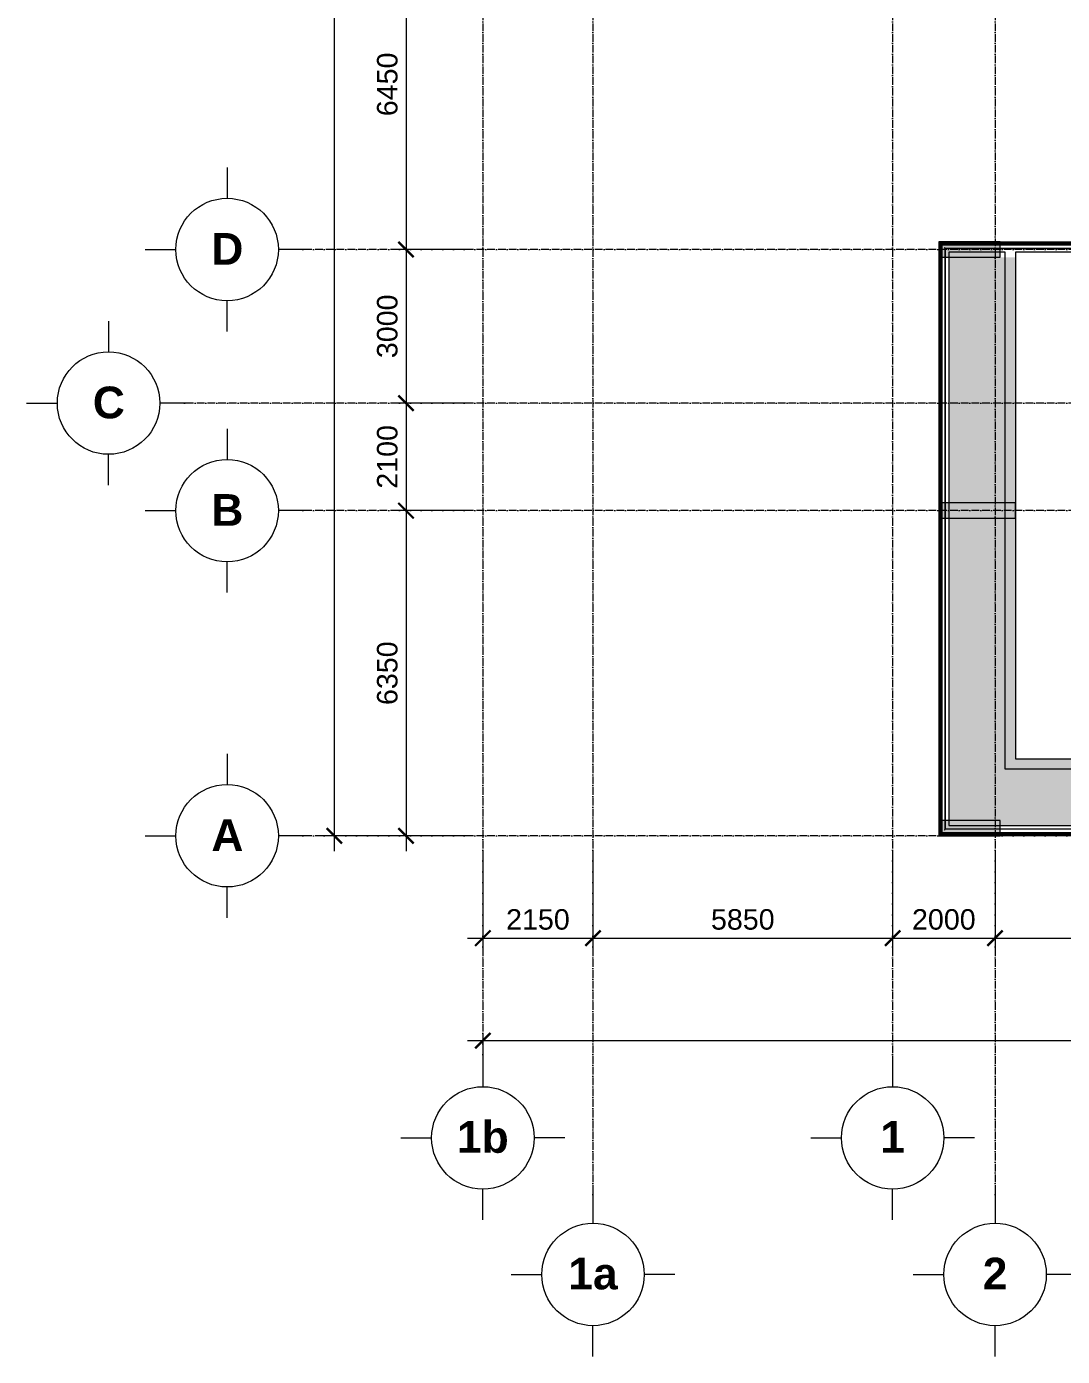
# Model space of a CAD drawing. Header units: millimetres. Extents: x -20144 to 122974, y -38328 to 48263.
# Drawn here: x 59464 to 79686, y -10168 to 15803 of the extents above; entities that cross this region are included whole.
import ezdxf

# ---------------------------------------------------------------- set-up
doc = ezdxf.new("R2010")
doc.units = ezdxf.units.MM
doc.linetypes.add('Grid Line', pattern=[4.2, 3, -0.6, 0, -0.6])
for name, color, linetype, lineweight in [('@ color hatch', 7, 'Continuous', 13), ('DIM', 1, 'Continuous', 5), ('KH', 6, 'Continuous', 5), ('NET THAY 1', 41, 'Continuous', 5), ('NET THAY 2', 55, 'Continuous', 5), ('NET-CAT', 3, 'Continuous', 15), ('NET-THAY', 2, 'Continuous', 9), ('TRUC', 225, 'Continuous', 5), ('X-COT T20$0$LC.HA', 8, 'Continuous', 9)]:
    doc.layers.add(name, color=color, linetype=linetype, lineweight=lineweight)
doc.styles.add('Arial_B', font='arialbd_0.ttf', dxfattribs={"height": 619.047619})
doc.styles.add('TA1', font='arial_0.ttf')
doc.dimstyles.new('D_200_KTx2', dxfattribs={"dimtxt": 400, "dimasz": 300, "dimexe": 300, "dimexo": 300, "dimgap": 160, "dimtad": 1, "dimdec": 0, "dimzin": 9, "dimtxsty": 'TA1', "dimblk": 'ARCHTICK', "dimcen": 1, "dimdle": 300, "dimclrd": 256, "dimclre": 256, "dimclrt": 7, "dimadec": 0, "dimazin": 0, "dimtfac": 1, "dimtdec": 0, "dimtix": 1, "dimtmove": 1, "dimatfit": 3, "dimldrblk": 'ARCHTICK', "dimfxl": 0, "dimtolj": 1, "dimtzin": 0, "dimlwd": -1, "dimlwe": -1, "dimarcsym": 0})

# ---------------------------------------------------------------- blocks, each defined once
blk = doc.blocks.new('Railing - NBS_RailInfillPnl_Post-1597031-MẶT BẰNG TẦNG 23')
at = {"layer": 'NET THAY 2'}
for p, q in [((-13, -5), (-13, 5)), ((13, 5), (-13, 5)), ((13, 5), (13, -5)), ((-13, -5), (13, -5))]:
    blk.add_line(p, q, dxfattribs=at)
blk = doc.blocks.new('Railing - NBS_RailInfillPnl_Post-1648199-MẶT BẰNG TẦNG 23')
at = {"layer": 'NET THAY 2'}
for p, q in [((-13, -5), (-13, 5)), ((13, 5), (13, -5))]:
    blk.add_line(p, q, dxfattribs=at)
blk = doc.blocks.new('Railing - Railing-1432252-MẶT BẰNG TẦNG 23')
at = {"layer": 'NET THAY 1'}
for p, q in [((401, 11600), (401, 0)), ((401, 11600), (9198, 11600)), ((461, 11540), (461, 60)), ((461, 11540), (9198, 11540)), ((528, 127), (528, 11473)), ((528, 11473), (9198, 11473)), ((528, 11473), (528, 127)), ((528, 11473), (9198, 11473)), ((9198, 11600), (9198, 11581)), ((9198, 11559), (9198, 11540)), ((9198, 11540), (9198, 11530)), ((9198, 11530), (9198, 11485)), ((9198, 11485), (9198, 11473)), ((9198, 60), (461, 60)), ((9198, 127), (528, 127)), ((9198, 127), (528, 127)), ((9198, 0), (401, 0))]:
    blk.add_line(p, q, dxfattribs=at)
for points, knots in [([(471, 11530), (470, 11531), (468, 11532), (467, 11534), (466, 11535), (465, 11535), (464, 11536), (464, 11537), (463, 11537), (462, 11538), (462, 11539), (461, 11539), (461, 11540), (461, 11540), (461, 11540)], [-1, -1, -1, -1, -0.833333, -0.75, -0.666667, -0.625, -0.583333, -0.5, -0.458333, -0.416667, -0.333333, -0.25, -0.166667, 0, 0, 0, 0]), ([(528, 11473), (528, 11473), (527, 11473), (527, 11474), (526, 11475), (525, 11475), (525, 11476), (524, 11477), (523, 11477), (522, 11478), (521, 11479), (520, 11480), (518, 11482), (517, 11484), (516, 11485)], [-1, -1, -1, -1, -0.833333, -0.75, -0.666667, -0.583333, -0.541667, -0.5, -0.416667, -0.375, -0.333333, -0.25, -0.166667, 0, 0, 0, 0]), ([(461, 60), (461, 60), (461, 60), (461, 61), (462, 61), (462, 62), (463, 62), (464, 63), (464, 64), (465, 65), (466, 66), (467, 66), (468, 68), (470, 69), (471, 70)], [0, 0, 0, 0, 0.166667, 0.25, 0.333333, 0.416667, 0.458333, 0.5, 0.583333, 0.666667, 0.708333, 0.75, 0.833333, 1, 1, 1, 1]), ([(516, 115), (517, 116), (518, 118), (520, 120), (521, 121), (522, 122), (523, 122), (524, 123), (525, 124), (525, 125), (526, 125), (527, 126), (527, 127), (528, 127), (528, 127)], [0, 0, 0, 0, 0.166667, 0.25, 0.333333, 0.375, 0.416667, 0.5, 0.541667, 0.583333, 0.666667, 0.75, 0.833333, 1, 1, 1, 1])]:
    blk.add_open_spline(points, degree=3, knots=knots, dxfattribs=at)
at = {"extrusion": (0, 0, -1), "zscale": -1}
for name, p, rotation in [('Railing - NBS_RailInfillPnl_Post-1597031-MẶT BẰNG TẦNG 23', (-431, 11570), 90), ('Railing - NBS_RailInfillPnl_Post-1648199-MẶT BẰNG TẦNG 23', (-2622, 11570), 90), ('Railing - NBS_RailInfillPnl_Post-1648199-MẶT BẰNG TẦNG 23', (-4814, 11570), 90), ('Railing - NBS_RailInfillPnl_Post-1648199-MẶT BẰNG TẦNG 23', (-7006, 11570), 90), ('Railing - NBS_RailInfillPnl_Post-1648199-MẶT BẰNG TẦNG 23', (-2622, 30), 270), ('Railing - NBS_RailInfillPnl_Post-1648199-MẶT BẰNG TẦNG 23', (-4814, 30), 270), ('Railing - NBS_RailInfillPnl_Post-1648199-MẶT BẰNG TẦNG 23', (-7006, 30), 270)]:
    blk.add_blockref(name, p, dxfattribs=dict(at, rotation=rotation))
for name, p in [('Railing - NBS_RailInfillPnl_Post-1648199-MẶT BẰNG TẦNG 23', (-431, 9647)), ('Railing - NBS_RailInfillPnl_Post-1648199-MẶT BẰNG TẦNG 23', (-431, 7723)), ('Railing - NBS_RailInfillPnl_Post-1648199-MẶT BẰNG TẦNG 23', (-431, 5800)), ('Railing - NBS_RailInfillPnl_Post-1648199-MẶT BẰNG TẦNG 23', (-431, 3877)), ('Railing - NBS_RailInfillPnl_Post-1648199-MẶT BẰNG TẦNG 23', (-431, 1953)), ('Railing - NBS_RailInfillPnl_Post-1597031-MẶT BẰNG TẦNG 23', (-431, 30))]:
    blk.add_blockref(name, p, dxfattribs=at)
blk = doc.blocks.new('Top Rail Type - Top Rail_Internal_-1432255-MẶT BẰNG TẦNG 23')
at = {"layer": 'NET THAY 1'}
for p, q in [((420, 11581), (420, 35)), ((426, 11581), (420, 11581)), ((9198, 11581), (436, 11581)), ((441, 41), (441, 11559)), ((441, 11559), (9198, 11559)), ((9198, 11559), (9198, 11581)), ((420, 25), (420, 19)), ((420, 19), (9198, 19)), ((9198, 41), (441, 41)), ((9198, 19), (9198, 41))]:
    blk.add_line(p, q, dxfattribs=at)
blk = doc.blocks.new('_ArchTick')
at = {"color": 0, "const_width": 0.15}
blk.add_lwpolyline([(-0.5, -0.5), (0.5, 0.5)], dxfattribs=at)
blk = doc.blocks.new('*D679')
at = {"layer": 'Defpoints', "color": 0, "transparency": 16777216}
for p in [(68371, 0), (70521, 0), (70521, -2000)]:
    blk.add_point(p, dxfattribs=at)
at = {"layer": 'DIM', "transparency": 16777216}
for p, q in [((68371, -300), (68371, -2300)), ((70521, -300), (70521, -2300)), ((68071, -2000), (70821, -2000))]:
    blk.add_line(p, q, dxfattribs=at)
at = {"layer": 'DIM', "transparency": 16777216, "xscale": 300, "yscale": 300, "zscale": 300, "rotation": 180}
blk.add_blockref('_ArchTick', (68371, -2000), dxfattribs=at)
at = {"layer": 'DIM', "transparency": 16777216, "xscale": 300, "yscale": 300, "zscale": 300}
blk.add_blockref('_ArchTick', (70521, -2000), dxfattribs=at)
at = {"layer": 'DIM', "color": 7, "transparency": 16777216, "insert": (69446, -1636), "char_height": 400, "attachment_point": 5, "style": 'TA1'}
blk.add_mtext('\\A1;2150', dxfattribs=at)
blk = doc.blocks.new('*D680')
at = {"layer": 'Defpoints', "color": 0, "transparency": 16777216}
for p in [(70521, 0), (76371, 0), (76371, -2000)]:
    blk.add_point(p, dxfattribs=at)
at = {"layer": 'DIM', "transparency": 16777216}
for p, q in [((70521, -300), (70521, -2300)), ((76371, -300), (76371, -2300)), ((70221, -2000), (76671, -2000))]:
    blk.add_line(p, q, dxfattribs=at)
at = {"layer": 'DIM', "transparency": 16777216, "xscale": 300, "yscale": 300, "zscale": 300, "rotation": 180}
blk.add_blockref('_ArchTick', (70521, -2000), dxfattribs=at)
at = {"layer": 'DIM', "transparency": 16777216, "xscale": 300, "yscale": 300, "zscale": 300}
blk.add_blockref('_ArchTick', (76371, -2000), dxfattribs=at)
at = {"layer": 'DIM', "color": 7, "transparency": 16777216, "insert": (73446, -1636), "char_height": 400, "attachment_point": 5, "style": 'TA1'}
blk.add_mtext('\\A1;5850', dxfattribs=at)
blk = doc.blocks.new('*D681')
at = {"layer": 'Defpoints', "color": 0, "transparency": 16777216}
for p in [(76371, 0), (78371, 0), (78371, -2000)]:
    blk.add_point(p, dxfattribs=at)
at = {"layer": 'DIM', "transparency": 16777216}
for p, q in [((76371, -300), (76371, -2300)), ((78371, -300), (78371, -2300)), ((76071, -2000), (78671, -2000))]:
    blk.add_line(p, q, dxfattribs=at)
at = {"layer": 'DIM', "transparency": 16777216, "xscale": 300, "yscale": 300, "zscale": 300, "rotation": 180}
blk.add_blockref('_ArchTick', (76371, -2000), dxfattribs=at)
at = {"layer": 'DIM', "transparency": 16777216, "xscale": 300, "yscale": 300, "zscale": 300}
blk.add_blockref('_ArchTick', (78371, -2000), dxfattribs=at)
at = {"layer": 'DIM', "color": 7, "transparency": 16777216, "insert": (77371, -1636), "char_height": 400, "attachment_point": 5, "style": 'TA1'}
blk.add_mtext('\\A1;2000', dxfattribs=at)
blk = doc.blocks.new('*D682')
at = {"layer": 'Defpoints', "color": 0, "transparency": 16777216}
for p in [(78371, 0), (84821, 0), (84821, -2000)]:
    blk.add_point(p, dxfattribs=at)
at = {"layer": 'DIM', "transparency": 16777216}
for p, q in [((78371, -300), (78371, -2300)), ((84821, -300), (84821, -2300)), ((78071, -2000), (85121, -2000))]:
    blk.add_line(p, q, dxfattribs=at)
at = {"layer": 'DIM', "transparency": 16777216, "xscale": 300, "yscale": 300, "zscale": 300, "rotation": 180}
blk.add_blockref('_ArchTick', (78371, -2000), dxfattribs=at)
at = {"layer": 'DIM', "transparency": 16777216, "xscale": 300, "yscale": 300, "zscale": 300}
blk.add_blockref('_ArchTick', (84821, -2000), dxfattribs=at)
at = {"layer": 'DIM', "color": 7, "transparency": 16777216, "insert": (81596, -1636), "char_height": 400, "attachment_point": 5, "style": 'TA1'}
blk.add_mtext('\\A1;6450', dxfattribs=at)
blk = doc.blocks.new('*D694')
at = {"layer": 'Defpoints', "color": 0, "transparency": 16777216}
for p in [(68371, -3576), (117871, -3576), (117871, -4000)]:
    blk.add_point(p, dxfattribs=at)
at = {"layer": 'DIM', "transparency": 16777216}
for p, q in [((68371, -3876), (68371, -4300)), ((117871, -3876), (117871, -4300)), ((68071, -4000), (118171, -4000))]:
    blk.add_line(p, q, dxfattribs=at)
at = {"layer": 'DIM', "transparency": 16777216, "xscale": 300, "yscale": 300, "zscale": 300, "rotation": 180}
blk.add_blockref('_ArchTick', (68371, -4000), dxfattribs=at)
at = {"layer": 'DIM', "transparency": 16777216, "xscale": 300, "yscale": 300, "zscale": 300}
blk.add_blockref('_ArchTick', (117871, -4000), dxfattribs=at)
at = {"layer": 'DIM', "color": 7, "transparency": 16777216, "insert": (93121, -3636), "char_height": 400, "attachment_point": 5, "style": 'TA1'}
blk.add_mtext('\\A1;49500', dxfattribs=at)
blk = doc.blocks.new('*D704')
at = {"layer": 'Defpoints', "color": 0, "transparency": 16777216}
for p in [(68371, 17900), (66871, 11450), (68371, 11450)]:
    blk.add_point(p, dxfattribs=at)
at = {"layer": 'DIM', "transparency": 16777216}
for p, q in [((66871, 18200), (66871, 11150)), ((68071, 17900), (66571, 17900)), ((68071, 11450), (66571, 11450))]:
    blk.add_line(p, q, dxfattribs=at)
at = {"layer": 'DIM', "transparency": 16777216, "xscale": 300, "yscale": 300, "zscale": 300}
for p, rotation in [((66871, 17900), 90), ((66871, 11450), 270)]:
    blk.add_blockref('_ArchTick', p, dxfattribs=dict(at, rotation=rotation))
at = {"layer": 'DIM', "color": 7, "transparency": 16777216, "insert": (66507, 14675), "char_height": 400, "attachment_point": 5, "rotation": 90, "style": 'TA1'}
blk.add_mtext('\\A1;6450', dxfattribs=at)
blk = doc.blocks.new('*D705')
at = {"layer": 'Defpoints', "color": 0, "transparency": 16777216}
for p in [(68371, 11450), (66871, 8450), (68371, 8450)]:
    blk.add_point(p, dxfattribs=at)
at = {"layer": 'DIM', "transparency": 16777216}
for p, q in [((66871, 11750), (66871, 8150)), ((68071, 11450), (66571, 11450)), ((68071, 8450), (66571, 8450))]:
    blk.add_line(p, q, dxfattribs=at)
at = {"layer": 'DIM', "transparency": 16777216, "xscale": 300, "yscale": 300, "zscale": 300}
for p, rotation in [((66871, 11450), 90), ((66871, 8450), 270)]:
    blk.add_blockref('_ArchTick', p, dxfattribs=dict(at, rotation=rotation))
at = {"layer": 'DIM', "color": 7, "transparency": 16777216, "insert": (66507, 9950), "char_height": 400, "attachment_point": 5, "rotation": 90, "style": 'TA1'}
blk.add_mtext('\\A1;3000', dxfattribs=at)
blk = doc.blocks.new('*D706')
at = {"layer": 'Defpoints', "color": 0, "transparency": 16777216}
for p in [(68371, 8450), (66871, 6350), (68371, 6350)]:
    blk.add_point(p, dxfattribs=at)
at = {"layer": 'DIM', "transparency": 16777216}
for p, q in [((66871, 8750), (66871, 6050)), ((68071, 8450), (66571, 8450)), ((68071, 6350), (66571, 6350))]:
    blk.add_line(p, q, dxfattribs=at)
at = {"layer": 'DIM', "transparency": 16777216, "xscale": 300, "yscale": 300, "zscale": 300}
for p, rotation in [((66871, 8450), 90), ((66871, 6350), 270)]:
    blk.add_blockref('_ArchTick', p, dxfattribs=dict(at, rotation=rotation))
at = {"layer": 'DIM', "color": 7, "transparency": 16777216, "insert": (66507, 7400), "char_height": 400, "attachment_point": 5, "rotation": 90, "style": 'TA1'}
blk.add_mtext('\\A1;2100', dxfattribs=at)
blk = doc.blocks.new('*D707')
at = {"layer": 'Defpoints', "color": 0, "transparency": 16777216}
for p in [(68371, 6350), (66871, 0), (68371, 0)]:
    blk.add_point(p, dxfattribs=at)
at = {"layer": 'DIM', "transparency": 16777216}
for p, q in [((66871, 6650), (66871, -300)), ((68071, 6350), (66571, 6350)), ((68071, 0), (66571, 0))]:
    blk.add_line(p, q, dxfattribs=at)
at = {"layer": 'DIM', "transparency": 16777216, "xscale": 300, "yscale": 300, "zscale": 300}
for p, rotation in [((66871, 6350), 90), ((66871, 0), 270)]:
    blk.add_blockref('_ArchTick', p, dxfattribs=dict(at, rotation=rotation))
at = {"layer": 'DIM', "color": 7, "transparency": 16777216, "insert": (66507, 3175), "char_height": 400, "attachment_point": 5, "rotation": 90, "style": 'TA1'}
blk.add_mtext('\\A1;6350', dxfattribs=at)
blk = doc.blocks.new('*D708')
at = {"layer": 'Defpoints', "color": 0, "transparency": 16777216}
for p in [(68371, 42600), (65471, 0), (68371, 0)]:
    blk.add_point(p, dxfattribs=at)
at = {"layer": 'DIM', "transparency": 16777216}
for p, q in [((65471, 42900), (65471, -300)), ((68071, 42600), (65171, 42600)), ((68071, 0), (65171, 0))]:
    blk.add_line(p, q, dxfattribs=at)
at = {"layer": 'DIM', "transparency": 16777216, "xscale": 300, "yscale": 300, "zscale": 300}
for p, rotation in [((65471, 42600), 90), ((65471, 0), 270)]:
    blk.add_blockref('_ArchTick', p, dxfattribs=dict(at, rotation=rotation))
at = {"layer": 'DIM', "color": 7, "transparency": 16777216, "insert": (65107, 21300), "char_height": 400, "attachment_point": 5, "rotation": 90, "style": 'TA1'}
blk.add_mtext('\\A1;42600', dxfattribs=at)
blk = doc.blocks.new('Grid - FamilyAL-KH TRUC-550400-MẶT BẰNG HẦM 2')
at = {"layer": 'KH'}
for p, q in [((0, 7), (0, 4)), ((-8, -1), (-5, -1)), ((8, -1), (5, -1)), ((0, -9), (0, -6))]:
    blk.add_line(p, q, dxfattribs=at)
blk.add_circle((0, -1), 5, dxfattribs=at)
blk = doc.blocks.new('X-COT T20')
at = {"layer": 'X-COT T20$0$LC.HA'}
h = blk.add_hatch(color=256, dxfattribs=at)
h.dxf.hatch_style = 1
h.paths.add_polyline_path([(10100, -31100), (10100, -30800), (8900, -30800), (8900, -31100)])
h = blk.add_hatch(color=256, dxfattribs=at)
h.dxf.hatch_style = 1
h.paths.add_polyline_path([(10400, -36200), (10400, -35900), (8900, -35900), (8900, -36200)])
h = blk.add_hatch(color=256, dxfattribs=at)
h.dxf.hatch_style = 1
h.paths.add_polyline_path([(10100, -42400), (10100, -42100), (8900, -42100), (8900, -42400)])
at = {"ltscale": 1000}
for points in [[(10100, -31100), (10100, -30800), (8900, -30800), (8900, -31100)], [(10400, -36200), (10400, -35900), (8900, -35900), (8900, -36200)], [(10100, -42400), (10100, -42100), (8900, -42100), (8900, -42400)]]:
    blk.add_lwpolyline(points, close=True, dxfattribs=at)
blk = doc.blocks.new('A$C69B33B05')
at = {"ltscale": 2000}
blk.add_blockref('X-COT T20', (0, 0), dxfattribs=at)

msp = doc.modelspace()

# ---------------------------------------------------------------- hatches: boundary and pattern name
at = {"layer": '@ color hatch', "ltscale": 0.5}
h = msp.add_hatch(dxfattribs=at)
h.set_pattern_fill('CROSS', color=139, scale=300)
h.set_pattern_definition([(0, (439263.75, -381994.53), (75, 75), [37.5, -112.5]), (90, (439282.5, -382013.28), (-75, 75), [37.5, -112.5])])
h.paths.add_polyline_path([(83096.4, 9649.9), (86070.9, 9649.9), (86070.9, 7449.9), (83096.4, 7449.9)], flags=17)
h.paths.add_polyline_path([(78770.3, 11300.3), (78770.3, 1500), (86071.1, 1500.2), (86070.9, 200.1), (77470.7, 200.2), (77470.7, 11300.3)])

# ---------------------------------------------------------------- linework, layer by layer
at = {"layer": 'NET-THAY'}
for p, q in [((77471.5, 11399.9), (77471.5, 199.9)), ((78571.5, 11399.9), (77471.5, 11399.9)), ((78571.5, 1299.9), (78571.5, 11399.9)), ((86071.5, 11399.9), (78771.5, 11399.9)), ((78771.5, 11399.9), (78771.5, 1499.9)), ((86071.5, 1299.9), (78571.5, 1299.9)), ((78771.5, 1499.9), (86071.5, 1499.9)), ((77471.5, 199.9), (86071.5, 199.9))]:
    msp.add_line(p, q, dxfattribs=at)
at = {"layer": 'TRUC', "linetype": 'Grid Line', "ltscale": 50}
for p, q in [((68371.5, 43599.9), (68371.5, -4500.1)), ((70521.5, 43599.9), (70521.5, -7167.6)), ((76371.5, 43599.9), (76371.5, -4500.1)), ((78371.5, 43599.9), (78371.5, -7167.6)), ((119871.5, 11449.9), (64778.6, 11449.9)), ((119871.5, 8449.9), (62463.9, 8449.9)), ((119871.5, 6349.9), (64778.6, 6349.9)), ((119871.5, -0.1), (64778.6, -0.1))]:
    msp.add_line(p, q, dxfattribs=at)

# ---------------------------------------------------------------- block references
at = {"lineweight": 5}
for p, xscale, yscale, zscale, rotation in [((63178.6, 11449.9), 200.0000000000002, 200.0000000000002, 200.0000000000002, 90), ((60863.9, 8449.9), 200.0000000000002, 200.0000000000002, 200.0000000000002, 90), ((63178.6, 6349.9), 200.0000000000002, 200.0000000000002, 200.0000000000002, 90), ((63178.6, -0.1), 200.0000000000002, 200.0000000000002, 200.0000000000002, 90), ((68371.5, -6100.1), 199.9999999999999, 199.9999999999999, 199.9999999999999, 180), ((76371.5, -6100.1), 199.9999999999999, 199.9999999999999, 199.9999999999999, 180), ((70521.5, -8767.6), 199.9999999999999, 199.9999999999999, 199.9999999999999, 180), ((78371.5, -8767.6), 199.9999999999999, 199.9999999999999, 199.9999999999999, 180)]:
    msp.add_blockref('Grid - FamilyAL-KH TRUC-550400-MẶT BẰNG HẦM 2', p, dxfattribs=dict(at, xscale=xscale, yscale=yscale, zscale=zscale, rotation=rotation))
at = {"layer": 'NET THAY 1'}
for name in ['Railing - Railing-1432252-MẶT BẰNG TẦNG 23', 'Top Rail Type - Top Rail_Internal_-1432255-MẶT BẰNG TẦNG 23']:
    msp.add_blockref(name, (76871, 0), dxfattribs=at)
at = {"layer": 'NET-CAT'}
msp.add_blockref('A$C69B33B05', (68371.5, 42399.9), dxfattribs=at)

# ---------------------------------------------------------------- texts
at = {"layer": 'KH', "attachment_point": 2, "line_spacing_factor": 0.941778, "style": 'Arial_B'}
for s, insert, char_height, width in [('\\fArial|b1|i0|c0|p34|;D', (63383.7, 11772.4), 619.048, 727.186), ('\\fArial|b1|i0|c0|p34|;C', (61069.1, 8772.4), 619.048, 727.186), ('\\fArial|b1|i0|c0|p34|;B', (63383.7, 6672.4), 619.048, 727.186), ('\\fArial|b1|i0|c0|p34|;A', (63383.7, 322.4), 619.048, 705.15), ('1b', (68371.7, -5572.2), 619.05, 1175.251), ('\\fArial|b1|i0|c0|p34|;1', (76371.7, -5572.2), 619.048, 558.244), ('1a', (70521.7, -8239.8), 619.05, 1116.488), ('\\fArial|b1|i0|c0|p34|;2', (78371.7, -8239.8), 619.048, 558.244)]:
    msp.add_mtext(s, dxfattribs=dict(at, insert=insert, char_height=char_height, width=width))

# ---------------------------------------------------------------- dimensions: what is measured, and where the dimension line sits
at = {"layer": 'DIM'}
for base, p1, p2, picture, middle in [((65471.5, -0.1), (68371.5, 42599.9), (68371.5, -0.1), '*D708', (65107.3, 21299.9)), ((66871.5, 11449.9), (68371.5, 17899.9), (68371.5, 11449.9), '*D704', (66507.3, 14674.9)), ((66871.5, 8449.9), (68371.5, 11449.9), (68371.5, 8449.9), '*D705', (66507.1, 9949.9)), ((66871.5, 6349.9), (68371.5, 8449.9), (68371.5, 6349.9), '*D706', (66507.3, 7399.9)), ((66871.5, -0.1), (68371.5, 6349.9), (68371.5, -0.1), '*D707', (66507.1, 3174.9))]:
    dim = msp.add_linear_dim(base=base, p1=p1, p2=p2, angle=90, dimstyle='D_200_KTx2', dxfattribs=at)
    dim.commit()
    dim.dimension.update_dxf_attribs({"geometry": picture, "text_midpoint": middle})
for base, p1, p2, picture, middle in [((70521.5, -2000.1), (68371.5, -0.1), (70521.5, -0.1), '*D679', (69446.5, -1635.8)), ((76371.5, -2000.1), (70521.5, -0.1), (76371.5, -0.1), '*D680', (73446.5, -1635.8)), ((78371.5, -2000.1), (76371.5, -0.1), (78371.5, -0.1), '*D681', (77371.5, -1635.8)), ((84821.5, -2000.1), (78371.5, -0.1), (84821.5, -0.1), '*D682', (81596.5, -1635.8)), ((117871.5, -4000.1), (68371.5, -3575.8), (117871.5, -3575.8), '*D694', (93121.5, -3635.8))]:
    dim = msp.add_linear_dim(base=base, p1=p1, p2=p2, dimstyle='D_200_KTx2', dxfattribs=at)
    dim.commit()
    dim.dimension.update_dxf_attribs({"geometry": picture, "text_midpoint": middle})

doc.saveas('drawing.dxf')
